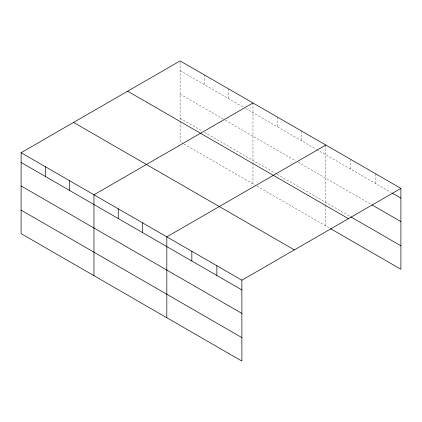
<?xml version="1.0" encoding="UTF-8"?>
<svg xmlns="http://www.w3.org/2000/svg" width="422" height="422" viewBox="0 0 422 422"><rect width="100%" height="100%" fill="white"/><g stroke="black" fill="none" stroke-linecap="round" stroke-linejoin="round"><path stroke-width="0.32" stroke-dasharray="2.11 1.58" d="M183.507 143.765L180.115 141.808L180.115 60.916M180.115 70.653L243.373 107.172M245.63 108.475L316.231 149.235M316.795 149.562L391.231 192.537M180.115 94.132L224.736 119.895M225.301 120.223L295.901 160.982M298.159 162.285L370.759 204.201M180.115 118.329L202.143 131.047M204.401 132.35L276.695 174.086M277.259 174.413L350.856 216.903M184.071 144.092L254.666 184.852M256.929 186.155L329.814 228.239M375.875 173.938L375.875 183.675M350.856 159.49L350.856 169.227M325.831 145.041L325.831 204.412M325.831 205.066L325.831 225.939M301.545 131.02L301.545 140.758M277.259 116.999L277.259 126.737M252.973 102.979L252.973 162.349M252.973 163.003L252.973 183.876M228.687 88.958L228.687 98.695M204.401 74.937L204.401 84.674"/><path stroke-width="0.63" d="M330.384 228.566L400.9 269.278L400.9 188.381L180.115 60.916L21.1 152.722L21.1 233.619L241.885 361.084L241.885 280.192L21.1 152.722M252.973 102.979L93.958 194.785L93.958 275.682M325.831 145.041L166.817 236.853L166.817 317.745M241.885 280.192L400.9 188.381M392.37 193.197L400.9 198.118M371.898 204.86L400.9 221.603M350.856 216.903L400.9 245.794M127.639 91.21L348.424 218.68M73.576 122.427L294.361 249.893M21.1 162.459L241.885 289.93M21.1 185.938L241.885 313.409M21.1 210.135L241.885 337.605M216.861 265.744L216.861 275.482M191.841 251.296L191.841 261.033M142.53 222.827L142.53 232.564M118.244 208.806L118.244 218.543M69.672 180.764L69.672 190.501M45.386 166.743L45.386 176.48"/></g></svg>
